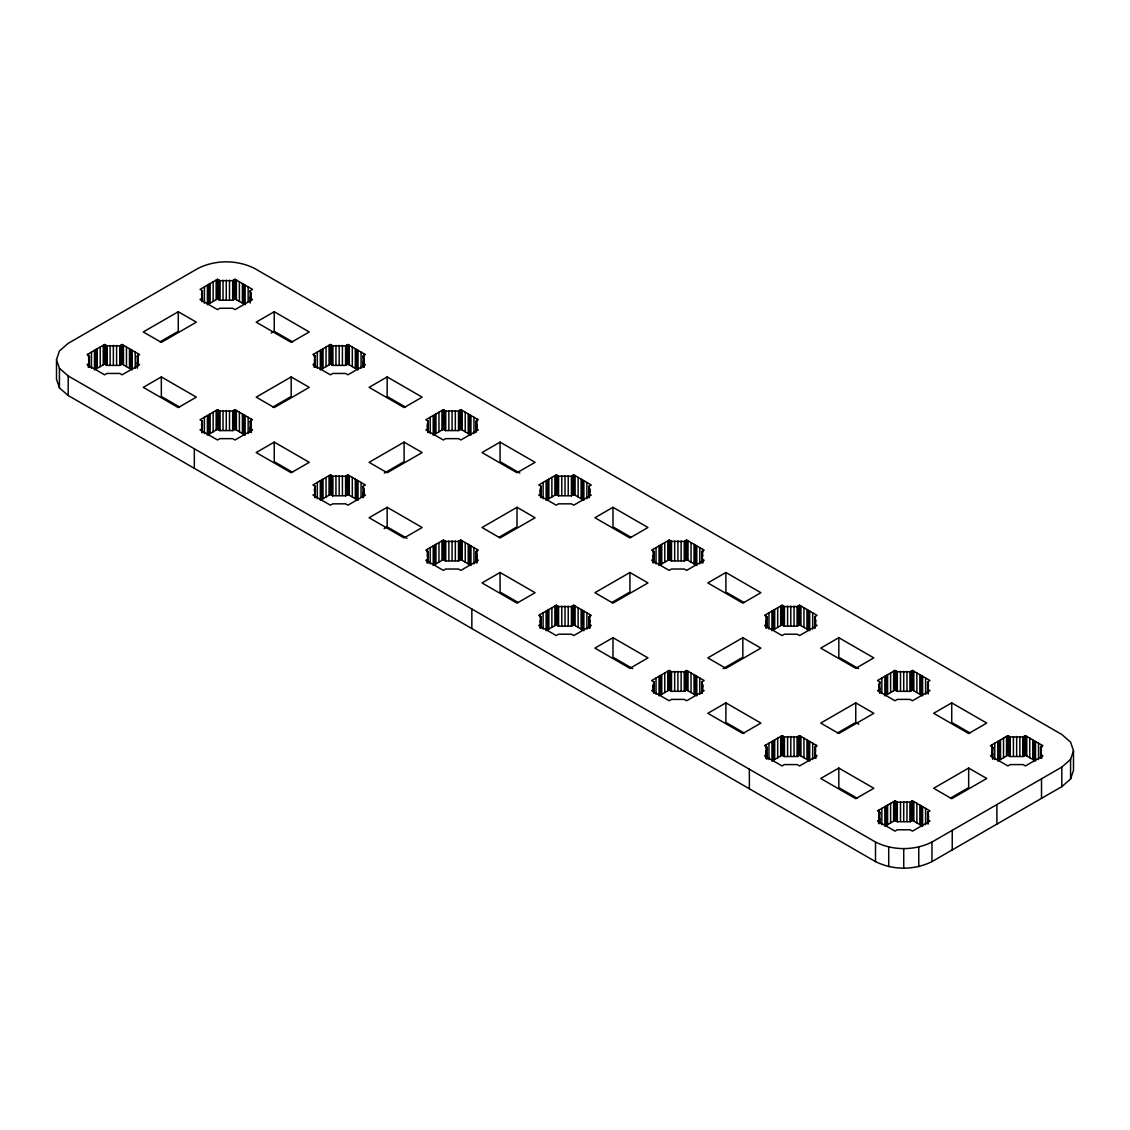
<?xml version="1.0" encoding="UTF-8"?>
<svg xmlns="http://www.w3.org/2000/svg" width="1130" height="1130" viewBox="0 0 1130 1130"><rect width="100%" height="100%" fill="white"/><g stroke="black" fill="none" stroke-linecap="round" stroke-linejoin="round"><path stroke-width="1.5" d="M89.44 355.95L88.606 359.651L89.44 363.352L87.109 364.707L104.61 374.807L106.94 373.451L119.766 373.451L122.111 374.807L139.612 364.707L137.267 363.352L138.1 359.651L137.267 355.95L139.612 354.594L122.111 344.495L119.766 345.851L106.94 345.851L104.61 344.495L87.109 354.594L89.44 355.95L89.44 367.363M202.355 290.763L201.521 294.464L202.355 298.165L200.01 299.521L217.511 309.62L219.856 308.264L232.681 308.264L235.012 309.62L252.513 299.521L250.182 298.165L251.015 294.464L250.182 290.763L252.513 289.407L235.012 279.308L232.681 280.664L219.856 280.664L217.511 279.308L200.01 289.407L202.355 290.763L202.355 301.428M202.355 421.137L201.521 424.838L202.355 428.538L200.01 429.894L217.511 439.994L219.856 438.652L232.681 438.652L235.012 439.994L252.513 429.894L250.182 428.538L251.015 424.838L250.182 421.137L252.513 419.795L235.012 409.682L232.681 411.038L219.856 411.038L217.511 409.682L200.01 419.795L202.355 421.137L202.355 432.55M314.423 362.914L315.27 355.95L312.925 354.594L330.426 344.495L332.771 345.851L345.582 345.851L347.927 344.495L365.428 354.594L363.083 355.95L363.083 367.363M315.27 486.324L314.423 490.025L315.27 493.725L312.925 495.081L330.426 505.181L332.771 503.839L345.582 503.839L347.927 505.181L365.428 495.081L363.083 493.725L363.931 490.025L363.083 486.324L365.428 484.982L347.927 474.868L345.582 476.224L332.771 476.224L330.426 474.868L312.925 484.982L315.27 486.324L315.27 497.737M363.083 355.95L363.931 359.651L363.083 363.352L365.428 364.707L347.927 374.807L345.582 373.451L332.771 373.451L330.426 374.807L312.925 364.707L315.27 363.352L314.423 359.651M427.338 428.101L428.185 421.137L425.841 419.795L443.341 409.682L445.686 411.038L458.498 411.038L460.842 409.682L478.343 419.795L475.998 421.137L475.998 432.55M428.185 551.525L427.338 555.226L428.185 558.912L425.841 560.268L443.341 570.382L445.686 569.026L458.498 569.026L460.842 570.382L478.343 560.268L475.998 558.912L476.832 555.226L475.998 551.525L478.343 550.169L460.842 540.069L458.498 541.411L445.686 541.411L443.341 540.069L425.841 550.169L428.185 551.525L428.185 562.924M475.998 421.137L476.832 424.838L475.998 428.538L478.343 429.894L460.842 439.994L458.498 438.652L445.686 438.652L443.341 439.994L425.841 429.894L428.185 428.538L427.338 424.838M540.253 493.287L541.086 486.324L538.742 484.982L556.243 474.868L558.587 476.224L571.413 476.224L573.758 474.868L591.258 484.982L588.914 486.324L588.914 497.737M540.253 623.661L541.086 616.712L538.742 615.356L556.243 605.256L558.587 606.598L571.413 606.598L573.758 605.256L591.258 615.356L588.914 616.712L588.914 628.125M588.914 486.324L589.747 490.025L588.914 493.725L591.258 495.081L573.758 505.181L571.413 503.839L558.587 503.839L556.243 505.181L538.742 495.081L541.086 493.725L540.253 490.025M588.914 616.712L589.747 620.412L588.914 624.113L591.258 625.455L573.758 635.568L571.413 634.213L558.587 634.213L556.243 635.568L538.742 625.455L541.086 624.113L540.253 620.412M653.168 558.474L654.002 551.525L651.657 550.169L669.158 540.069L671.503 541.411L684.314 541.411L686.659 540.069L704.159 550.169L701.815 551.525L701.815 562.924M653.168 688.862L654.002 681.899L651.657 680.543L669.158 670.443L671.503 671.799L684.314 671.799L686.659 670.443L704.159 680.543L701.815 681.899L701.815 693.312M701.815 681.899L702.662 685.599L701.815 689.3L704.159 690.642L686.659 700.755L684.314 699.399L671.503 699.399L669.158 700.755L651.657 690.642L654.002 689.3L653.168 685.599M766.069 623.661L766.917 616.712L764.572 615.356L782.073 605.256L784.418 606.598L797.229 606.598L799.574 605.256L817.075 615.356L814.73 616.712L814.73 628.125M766.069 754.049L766.917 747.085L764.572 745.729L782.073 735.63L784.418 736.986L797.229 736.986L799.574 735.63L817.075 745.729L814.73 747.085L814.73 757.75M814.73 616.712L815.577 620.412L814.73 624.113L817.075 625.455L799.574 635.568L797.229 634.213L784.418 634.213L782.073 635.568L764.572 625.455L766.917 624.113L766.069 620.412M879.818 681.899L878.985 685.599L879.818 689.3L877.487 690.642L894.988 700.755L897.319 699.399L910.144 699.399L912.489 700.755L929.99 690.642L927.645 689.3L928.479 685.599L927.645 681.899L929.99 680.543L912.489 670.443L910.144 671.799L897.319 671.799L894.988 670.443L877.487 680.543L879.818 681.899L879.818 693.312M879.818 812.272L878.985 815.973L879.818 819.674L877.487 821.03L894.988 831.129L897.319 829.773L910.144 829.773L912.489 831.129L929.99 821.03L927.645 819.674L928.479 815.973L927.645 812.272L929.99 810.916L912.489 800.817L910.144 802.173L897.319 802.173L894.988 800.817L877.487 810.916L879.818 812.272L879.818 823.685M991.9 755.673L992.733 747.085L990.389 745.729L1007.889 735.63L1010.234 736.986L1023.06 736.986L1025.39 735.63L1042.891 745.729L1040.561 747.085L1040.561 757.75M56.5 359.651L59.424 350.978L68.196 343.351L198.032 268.389C215.59 259.66 236.933 259.66 254.49 268.389L1061.805 734.486L1070.576 742.113L1073.5 750.786L1073.5 770.349L1070.576 779.022L1061.805 786.649L931.967 861.611C914.41 870.34 893.067 870.34 875.51 861.611L68.196 395.514L59.424 387.887L56.5 379.214L56.5 359.651L59.424 368.324L59.424 387.887M1070.576 779.022L1070.576 759.459L1073.5 750.786M59.424 368.324L68.196 375.951L875.51 842.048C893.067 850.777 914.41 850.777 931.967 842.048L1061.805 767.086L1070.576 759.459M178.272 311.739L143.27 331.952L161.336 342.376L196.338 322.163L178.272 311.739L178.272 331.302L160.022 341.839M132.224 350.342L132.224 369.906L122.111 364.058L119.766 365.414L106.94 365.414L104.61 364.058L94.482 369.906L94.482 350.342M245.139 285.156L245.139 304.704L235.012 298.871L232.681 300.227L219.856 300.227L217.511 298.871L207.397 304.704L207.397 285.156M161.336 376.926L143.27 387.364L178.272 407.563L196.338 397.139L161.336 376.926L161.336 396.489L179.599 407.04M274.251 311.739L256.185 322.163L291.187 342.376L309.253 331.952L274.251 311.739L274.251 331.302L292.515 341.839M271.242 333.039L274.251 331.302M291.187 376.926L256.185 397.139L274.251 407.563L309.253 387.364L291.187 376.926L291.187 396.489L272.923 407.04M245.139 415.529L245.139 435.092L235.012 429.245L232.681 430.601L219.856 430.601L217.511 429.245L207.397 435.092L207.397 415.529M358.041 350.342L358.041 369.906L347.927 364.058L345.582 365.414L332.771 365.414L330.426 364.058L320.313 369.906L320.313 350.342M274.251 442.113L256.185 452.551L291.187 472.75L309.253 462.325L274.251 442.113L274.251 461.676L292.515 472.227M387.166 376.926L369.1 387.364L404.102 407.563L422.168 397.139L387.166 376.926L387.166 396.489L405.43 407.04M404.102 442.113L369.1 462.325L387.166 472.75L422.168 452.551L404.102 442.113L404.102 461.676L384.313 473.103M358.041 480.716L358.041 500.279L347.927 494.432L345.582 495.788L332.771 495.788L330.426 494.432L320.313 500.279L320.313 480.716M470.956 415.529L470.956 435.092L460.842 429.245L458.498 430.601L445.686 430.601L443.341 429.245L433.214 435.092L433.214 415.529M387.166 507.299L369.1 517.738L404.102 537.951L422.168 527.512L387.166 507.299L387.166 526.863L406.955 538.29M500.082 442.113L482.016 452.551L517.017 472.75L535.083 462.325L500.082 442.113L500.082 461.676L519.857 473.103M384.158 528.6L387.166 526.863M517.017 507.299L482.016 527.512L500.082 537.951L535.083 517.738L517.017 507.299L517.017 526.863L498.754 537.414M470.956 545.903L470.956 565.466L460.842 559.618L458.498 560.974L445.686 560.974L443.341 559.618L433.214 565.466L433.214 545.903M583.871 480.716L583.871 500.279L573.758 494.432L571.413 495.788L558.587 495.788L556.243 494.432L546.129 500.279L546.129 480.716M500.082 572.5L482.016 582.925L517.017 603.138L535.083 592.699L500.082 572.5L500.082 592.049L518.345 602.601M612.983 507.299L594.917 517.738L629.918 537.951L647.984 527.512L612.983 507.299L612.983 526.863L631.246 537.414M629.918 572.5L594.917 592.699L612.983 603.138L647.984 582.925L629.918 572.5L629.918 592.049L611.655 602.601M583.871 611.09L583.871 630.653L573.758 624.819L571.413 626.161L558.587 626.161L556.243 624.819L546.129 630.653L546.129 611.09M696.786 545.903L696.786 565.466L686.659 559.618L684.314 560.974L671.503 560.974L669.158 559.618L659.044 565.466L659.044 545.903M612.983 637.687L594.917 648.111L629.918 668.324L647.984 657.886L612.983 637.687L612.983 657.25L632.772 668.663M725.898 572.5L707.832 582.925L742.834 603.138L760.9 592.699L725.898 572.5L725.898 592.049L744.162 602.601M742.834 637.687L707.832 657.886L725.898 668.324L760.9 648.111L742.834 637.687L742.834 657.25L723.045 668.663M696.786 676.277L696.786 695.84L686.659 690.006L684.314 691.348L671.503 691.348L669.158 690.006L659.044 695.84L659.044 676.277M809.687 611.09L809.687 630.653L799.574 624.819L797.229 626.161L784.418 626.161L782.073 624.819L771.96 630.653L771.96 611.09M725.898 702.874L707.832 713.298L742.834 733.511L760.9 723.087L725.898 702.874L725.898 722.437L744.162 732.975M838.813 637.687L820.747 648.111L855.749 668.324L873.815 657.886L838.813 637.687L838.813 657.25L858.588 668.663M855.749 702.874L820.747 723.087L838.813 733.511L873.815 713.298L855.749 702.874L855.749 722.437L837.485 732.975M809.687 741.464L809.687 761.027L799.574 755.193L797.229 756.549L784.418 756.549L782.073 755.193L771.96 761.027L771.96 741.464M922.603 676.277L922.603 695.84L912.489 690.006L910.144 691.348L897.319 691.348L894.988 690.006L884.861 695.84L884.861 676.277M838.813 768.061L820.747 778.485L855.749 798.698L873.815 788.274L838.813 768.061L838.813 787.624L857.077 798.161M951.728 702.874L933.663 713.298L968.664 733.511L986.73 723.087L951.728 702.874L951.728 722.437L969.978 732.975M968.664 768.061L933.663 788.274L951.728 798.698L986.73 778.485L968.664 768.061L968.664 787.624L950.401 798.161M922.603 806.665L922.603 826.228L912.489 820.38L910.144 821.736L897.319 821.736L894.988 820.38L884.861 826.228L884.861 806.665M1035.518 741.464L1035.518 761.027L1025.39 755.193L1023.06 756.549L1010.234 756.549L1007.889 755.193L997.776 761.027L997.776 741.464M855.749 722.437L858.758 724.175M1040.561 747.085L1041.394 750.786L1040.561 754.487L1042.891 755.843L1025.39 765.942L1023.06 764.586L1010.234 764.586L1007.889 765.942L990.389 755.843L992.733 754.487L991.9 750.786M814.73 747.085L815.577 750.786L814.73 754.487L817.075 755.843L799.574 765.942L797.229 764.586L784.418 764.586L782.073 765.942L764.572 755.843L766.917 754.487L766.069 750.786M701.815 551.525L702.662 555.226L701.815 558.912L704.159 560.268L686.659 570.382L684.314 569.026L671.503 569.026L669.158 570.382L651.657 560.268L654.002 558.912L653.168 555.226M1061.805 767.086L1061.805 786.649M1041.733 755.165L1041.733 758.428M1041.535 744.938L1041.535 748.201M1041.521 778.796L1041.521 798.359M1041.182 748.922L1041.182 757.538M1040.928 746.874L1040.928 758.287M1038.527 743.201L1038.527 759.515M1034.148 740.687L1034.148 760.25M1032.778 739.896L1032.778 759.459M1029.769 738.158L1029.769 757.722M1026.76 736.421L1026.76 755.984M1025.39 735.63L1025.39 755.193M1025.023 735.842L1025.023 755.405M1024.218 736.308L1024.218 755.871M1023.413 736.774L1023.413 756.337M1023.06 736.986L1023.06 756.549M1019.867 736.619L1019.867 756.182M1016.647 736.492L1016.647 756.055M1013.412 736.619L1013.412 756.182M1010.234 736.986L1010.234 756.549M1009.867 736.774L1009.867 756.337M1009.062 736.308L1009.062 755.871M1008.257 735.842L1008.257 755.405M1007.889 735.63L1007.889 755.193M1006.533 736.421L1006.533 755.984M1003.525 738.158L1003.525 757.722M1000.516 739.896L1000.516 759.459M999.146 740.687L999.146 760.25M996.886 804.56L996.886 824.123M994.767 743.201L994.767 759.515M992.733 747.085L992.733 759.374M992.366 754.699L992.366 757.962M992.112 748.922L992.112 755.913M991.759 744.938L991.759 748.201M952.251 830.338L952.251 849.901M931.967 842.048L931.967 861.611M928.479 815.973L928.479 819.236M928.267 683.735L928.267 693.975M928.267 814.109L928.267 823.897M928.013 681.687L928.013 693.1M928.013 812.06L928.013 823.473M927.645 681.899L927.645 693.312M927.645 812.272L927.645 823.685M925.611 678.014L925.611 694.314M925.611 808.402L925.611 824.702M921.233 675.486L921.233 695.049M921.233 805.874L921.233 825.437M919.862 674.709L919.862 694.258M919.862 805.083L919.862 824.646M918.761 847.105L918.761 866.668M916.854 672.971L916.854 692.535M916.854 803.345L916.854 822.908M913.845 671.234L913.845 690.797M913.845 801.608L913.845 821.171M912.489 670.443L912.489 690.006M912.489 800.817L912.489 820.38M912.122 670.655L912.122 690.218M912.122 801.029L912.122 820.592M911.317 671.121L911.317 690.684M911.317 801.495L911.317 821.058M910.512 671.587L910.512 691.136M910.512 801.961L910.512 821.524M910.144 671.799L910.144 691.348M910.144 802.173L910.144 821.736M906.966 671.432L906.966 690.995M906.966 801.806L906.966 821.369M903.732 671.305L903.732 690.868M903.732 801.678L903.732 821.242M903.732 848.799L903.732 868.363M900.511 671.432L900.511 690.995M900.511 801.806L900.511 821.369M897.319 671.799L897.319 691.348M897.319 802.173L897.319 821.736M896.966 671.587L896.966 691.136M896.966 801.961L896.966 821.524M896.161 671.121L896.161 690.684M896.161 801.495L896.161 821.058M895.356 670.655L895.356 690.218M895.356 801.029L895.356 820.592M894.988 670.443L894.988 690.006M894.988 800.817L894.988 820.38M893.618 671.234L893.618 690.797M893.618 801.608L893.618 821.171M890.61 672.971L890.61 692.535M890.61 803.345L890.61 822.908M888.717 847.105L888.717 866.668M887.601 674.709L887.601 694.258M887.601 805.083L887.601 824.646M886.231 675.486L886.231 695.049M886.231 805.874L886.231 825.437M881.852 678.014L881.852 692.69M881.852 808.402L881.852 824.702M879.465 689.512L879.465 692.775M879.465 819.886L879.465 823.149M879.197 683.735L878.985 690.486M879.197 814.109L878.985 819.236M878.843 810.139L878.843 813.388M878.66 820.352L878.66 823.615M875.51 842.048L875.51 861.611M815.902 755.165L815.902 758.428M815.705 744.938L815.705 748.201M815.577 620.412L815.577 623.661M815.366 618.548L815.366 623.435M815.366 748.922L815.366 753.809M815.097 616.5L815.097 627.913M815.097 746.874L815.097 758.287M812.696 612.827L812.696 629.128M812.696 743.201L812.696 759.515M808.317 610.299L808.317 629.862M808.317 740.687L808.317 760.25M806.961 609.508L806.961 629.071M806.961 739.896L806.961 759.459M803.953 607.77L803.953 627.334M803.953 738.158L803.953 757.722M800.944 606.047L800.944 625.596M800.944 736.421L800.944 755.984M799.574 605.256L799.574 624.819M799.574 735.63L799.574 755.193M799.207 605.468L799.207 625.031M799.207 735.842L799.207 755.405M798.402 605.934L798.402 625.483M798.402 736.308L798.402 755.871M797.596 606.386L797.596 625.949M797.596 736.774L797.596 756.337M797.229 606.598L797.229 626.161M797.229 736.986L797.229 756.549M794.051 606.245L794.051 625.808M794.051 736.619L794.051 756.182M790.816 606.118L790.816 625.681M790.816 736.492L790.816 756.055M787.596 606.245L787.596 625.808M787.596 736.619L787.596 756.182M784.418 606.598L784.418 626.161M784.418 736.986L784.418 756.549M784.051 606.386L784.051 625.949M784.051 736.774L784.051 756.337M783.245 605.934L783.245 625.483M783.245 736.308L783.245 755.871M782.44 605.468L782.44 625.031M782.44 735.842L782.44 755.405M782.073 605.256L782.073 624.819M782.073 735.63L782.073 755.193M780.703 606.047L780.703 625.596M780.703 736.421L780.703 755.984M777.694 607.77L777.694 627.334M777.694 738.158L777.694 757.722M774.686 609.508L774.686 629.071M774.686 739.896L774.686 759.459M773.316 610.299L773.316 629.862M773.316 740.687L773.316 760.25M768.951 612.827L768.951 629.128M768.951 743.201L768.951 759.515M766.917 616.712L766.917 628.125M766.917 747.085L766.917 759.374M766.55 624.325L766.55 627.574M766.55 754.699L766.55 757.962M766.281 618.548L766.281 625.059M766.281 748.922L766.281 753.809M765.942 614.565L765.942 617.827M765.745 624.777L765.745 628.04M765.942 744.938L765.942 748.201M765.745 755.165L765.745 758.428M749.36 769.219L749.36 788.782M702.987 559.59L702.987 562.853M702.789 549.378L702.789 552.641M702.662 685.599L702.662 688.862M702.45 553.361L702.45 558.248M702.45 683.735L702.45 688.622M702.182 551.313L702.182 562.726M702.182 681.687L702.182 693.1M699.795 547.64L699.795 563.941M699.795 678.014L699.795 694.314M695.416 545.112L695.416 564.675M695.416 675.486L695.416 695.049M694.046 544.321L694.046 563.884M694.046 674.709L694.046 694.258M691.037 542.584L691.037 562.147M691.037 672.971L691.037 692.535M688.029 540.846L688.029 560.409M688.029 671.234L688.029 690.797M686.659 540.069L686.659 559.618M686.659 670.443L686.659 690.006M686.291 540.267L686.291 559.83M686.291 670.655L686.291 690.218M685.486 540.733L685.486 560.296M685.486 671.121L685.486 690.684M684.681 541.199L684.681 560.763M684.681 671.587L684.681 691.136M684.314 541.411L684.314 560.974M684.314 671.799L684.314 691.348M681.136 541.058L681.136 560.607M681.136 671.432L681.136 690.995M677.915 540.931L677.915 560.494M677.915 671.305L677.915 690.868M674.681 541.058L674.681 560.607M674.681 671.432L674.681 690.995M671.503 541.411L671.503 560.974M671.503 671.799L671.503 691.348M671.135 541.199L671.135 560.763M671.135 671.587L671.135 691.136M670.33 540.733L670.33 560.296M670.33 671.121L670.33 690.684M669.525 540.267L669.525 559.83M669.525 670.655L669.525 690.218M669.158 540.069L669.158 559.618M669.158 670.443L669.158 690.006M667.788 540.846L667.788 560.409M667.788 671.234L667.788 690.797M664.779 542.584L664.779 562.147M664.779 672.971L664.779 692.535M661.77 544.321L661.77 563.884M661.77 674.709L661.77 694.258M660.414 545.112L660.414 564.675M660.414 675.486L660.414 695.049M656.036 547.64L656.036 563.941M656.036 678.014L656.036 694.314M654.002 551.525L654.002 562.924M654.002 681.899L654.002 693.312M653.634 559.124L653.634 562.387M653.634 689.512L653.634 692.775M653.366 553.361L653.366 558.248M653.366 683.735L653.366 688.622M653.027 549.378L653.027 552.641M652.829 559.59L652.829 562.853M589.888 614.565L589.888 617.827M590.086 624.777L590.086 628.04M589.747 490.025L589.747 493.287M589.747 620.412L589.747 623.661M589.535 488.174L589.535 493.061M589.535 618.548L589.535 623.435M589.281 486.126L589.281 497.525M589.281 616.5L589.281 627.913M586.88 482.454L586.88 498.754M586.88 612.827L586.88 629.128M582.501 479.925L582.501 499.488M582.501 610.299L582.501 629.862M581.131 479.134L581.131 498.697M581.131 609.508L581.131 629.071M578.122 477.397L578.122 496.96M578.122 607.77L578.122 627.334M575.114 475.659L575.114 495.223M575.114 606.047L575.114 625.596M573.758 474.868L573.758 494.432M573.758 605.256L573.758 624.819M573.39 475.08L573.39 494.643M573.39 605.468L573.39 625.031M572.585 475.546L572.585 495.11M572.585 605.934L572.585 625.483M571.78 476.013L571.78 495.576M571.78 606.386L571.78 625.949M571.413 476.224L571.413 495.788M571.413 606.598L571.413 626.161M568.221 475.857L568.221 495.42M568.221 606.245L568.221 625.808M565 475.744L565 495.307M565 606.118L565 625.681M561.78 475.857L561.78 495.42M561.78 606.245L561.78 625.808M558.587 476.224L558.587 495.788M558.587 606.598L558.587 626.161M558.22 476.013L558.22 495.576M558.22 606.386L558.22 625.949M557.415 475.546L557.415 495.11M557.415 605.934L557.415 625.483M556.61 475.08L556.61 494.643M556.61 605.468L556.61 625.031M556.243 474.868L556.243 494.432M556.243 605.256L556.243 624.819M554.886 475.659L554.886 495.223M554.886 606.047L554.886 625.596M551.878 477.397L551.878 496.96M551.878 607.77L551.878 627.334M548.869 479.134L548.869 498.697M548.869 609.508L548.869 629.071M547.499 479.925L547.499 499.488M547.499 610.299L547.499 629.862M543.12 482.454L543.12 498.754M543.12 612.827L543.12 629.128M541.086 486.324L541.086 497.737M541.086 616.712L541.086 628.125M540.719 486.126L540.719 497.525M540.719 616.5L540.719 627.913M540.465 488.174L540.465 493.061M540.465 618.548L540.465 623.435M540.112 614.565L540.112 617.827M539.914 624.777L539.914 628.04M477.171 559.59L477.171 562.853M476.973 419.004L476.973 422.267M476.973 549.378L476.973 552.641M476.832 424.838L476.832 428.101M476.832 555.226L476.832 558.474M476.634 422.973L476.634 427.875M476.634 553.361L476.634 558.248M476.366 559.124L476.366 562.387M475.998 551.525L475.998 562.924M473.964 417.267L473.964 433.567M473.964 547.64L473.964 563.941M471.846 608.999L471.846 628.562M469.586 414.738L469.586 434.301M469.586 545.112L469.586 564.675M468.23 413.947L468.23 433.51M468.23 544.321L468.23 563.884M465.221 412.21L465.221 431.773M465.221 542.584L465.221 562.147M462.212 410.473L462.212 430.036M462.212 540.846L462.212 560.409M460.842 409.682L460.842 429.245M460.842 540.069L460.842 559.618M460.475 409.893L460.475 429.457M460.475 540.267L460.475 559.83M459.67 410.36L459.67 429.923M459.67 540.733L459.67 560.296M458.865 410.826L458.865 430.389M458.865 541.199L458.865 560.763M458.498 411.038L458.498 430.601M458.498 541.411L458.498 560.974M455.319 410.67L455.319 430.233M455.319 541.058L455.319 560.607M452.085 410.557L452.085 430.12M452.085 540.931L452.085 560.494M448.864 410.67L448.864 430.233M448.864 541.058L448.864 560.607M445.686 411.038L445.686 430.601M445.686 541.411L445.686 560.974M445.319 410.826L445.319 430.389M445.319 541.199L445.319 560.763M444.514 410.36L444.514 429.923M444.514 540.733L444.514 560.296M443.709 409.893L443.709 429.457M443.709 540.267L443.709 559.83M443.341 409.682L443.341 429.245M443.341 540.069L443.341 559.618M441.971 410.473L441.971 430.036M441.971 540.846L441.971 560.409M438.963 412.21L438.963 431.773M438.963 542.584L438.963 562.147M435.954 413.947L435.954 433.51M435.954 544.321L435.954 563.884M434.584 414.738L434.584 434.301M434.584 545.112L434.584 564.675M430.205 417.267L430.205 433.567M430.205 547.64L430.205 563.941M428.185 421.137L428.185 432.55M427.818 420.925L427.818 432.338M427.818 551.313L427.818 562.726M427.55 422.973L427.55 427.875M427.55 553.361L427.55 558.248M427.211 549.378L427.211 552.641M427.013 559.59L427.013 562.853M364.256 364.03L364.256 367.292M364.058 353.817L364.058 357.066M363.931 359.651L363.931 362.914M363.931 490.025L363.931 493.287M363.719 357.786L363.719 362.688M363.719 488.174L363.719 493.061M363.45 363.563L363.45 366.826M363.45 493.937L363.45 497.2M363.083 486.324L363.083 497.737M361.049 352.08L361.049 368.38M361.049 482.454L361.049 497.129M356.685 349.551L356.685 369.115M356.685 479.925L356.685 499.488M355.314 348.76L355.314 368.324M355.314 479.134L355.314 498.697M352.306 347.023L352.306 366.586M352.306 477.397L352.306 496.96M349.297 345.286L349.297 364.849M349.297 475.659L349.297 495.223M347.927 344.495L347.927 364.058M347.927 474.868L347.927 494.432M347.56 344.707L347.56 364.27M347.56 475.08L347.56 494.643M346.755 345.173L346.755 364.736M346.755 475.546L346.755 495.11M345.95 345.639L345.95 365.202M345.95 476.013L345.95 495.576M345.582 345.851L345.582 365.414M345.582 476.224L345.582 495.788M342.404 345.483L342.404 365.047M342.404 475.857L342.404 495.42M339.184 345.37L339.184 364.919M339.184 475.744L339.184 495.307M335.949 345.483L335.949 365.047M335.949 475.857L335.949 495.42M332.771 345.851L332.771 365.414M332.771 476.224L332.771 495.788M332.404 345.639L332.404 365.202M332.404 476.013L332.404 495.576M331.599 345.173L331.599 364.736M331.599 475.546L331.599 495.11M330.793 344.707L330.793 364.27M330.793 475.08L330.793 494.643M330.426 344.495L330.426 364.058M330.426 474.868L330.426 494.432M329.056 345.286L329.056 364.849M329.056 475.659L329.056 495.223M326.047 347.023L326.047 366.586M326.047 477.397L326.047 496.96M323.039 348.76L323.039 368.324M323.039 479.134L323.039 498.697M321.683 349.551L321.683 369.115M321.683 479.925L321.683 499.488M317.304 352.08L317.304 368.38M317.304 482.454L317.304 498.754M315.27 355.95L315.27 367.363M314.903 355.738L314.903 367.151M314.903 486.126L314.903 497.525M314.634 357.786L314.634 362.688M314.634 488.174L314.634 491.423M314.295 353.817L314.295 357.066M314.098 364.03L314.098 367.292M251.34 429.216L251.34 432.479M251.157 419.004L251.157 422.267M251.015 294.464L251.015 299.351M251.015 424.838L251.015 428.101M250.804 292.599L250.804 299.591M250.804 422.973L250.804 429.499M250.535 298.377L250.535 301.639M250.535 428.75L250.535 432.013M250.182 290.763L250.182 303.052M250.182 421.137L250.182 432.55M248.148 286.879L248.148 301.555M248.148 417.267L248.148 433.567M243.769 284.365L243.769 303.928M243.769 414.738L243.769 434.301M242.399 283.574L242.399 303.137M242.399 413.947L242.399 433.51M239.391 281.836L239.391 301.399M239.391 412.21L239.391 431.773M236.382 280.099L236.382 299.662M236.382 410.473L236.382 430.036M235.012 279.308L235.012 298.871M235.012 409.682L235.012 429.245M234.645 279.52L234.645 299.083M234.645 409.893L234.645 429.457M233.839 279.986L233.839 299.549M233.839 410.36L233.839 429.923M233.034 280.452L233.034 300.015M233.034 410.826L233.034 430.389M232.681 280.664L232.681 300.227M232.681 411.038L232.681 430.601M229.489 280.297L229.489 299.86M229.489 410.67L229.489 430.233M226.268 280.169L226.268 299.733M226.268 410.557L226.268 430.12M223.034 280.297L223.034 299.86M223.034 410.67L223.034 430.233M219.856 280.664L219.856 300.227M219.856 411.038L219.856 430.601M219.488 280.452L219.488 300.015M219.488 410.826L219.488 430.389M218.683 279.986L218.683 299.549M218.683 410.36L218.683 429.923M217.878 279.52L217.878 299.083M217.878 409.893L217.878 429.457M217.511 279.308L217.511 298.871M217.511 409.682L217.511 429.245M216.155 280.099L216.155 299.662M216.155 410.473L216.155 430.036M213.146 281.836L213.146 301.399M213.146 412.21L213.146 431.773M210.138 283.574L210.138 303.137M210.138 413.947L210.138 433.51M208.768 284.365L208.768 303.928M208.768 414.738L208.768 434.301M204.389 286.879L204.389 303.193M204.389 417.267L204.389 433.567M201.988 290.551L201.988 301.639M201.988 420.925L201.988 432.338M201.733 292.599L201.733 301.216M201.733 422.973L201.733 432.762M194.332 448.78L194.332 468.343M138.241 353.817L138.241 357.066M137.888 357.786L138.1 362.914M137.634 363.563L137.634 366.826M137.267 355.95L137.267 368.239M135.233 352.08L135.233 368.38M130.854 349.551L130.854 369.115M129.484 348.76L129.484 368.324M126.475 347.023L126.475 366.586M123.467 345.286L123.467 364.849M122.111 344.495L122.111 364.058M121.743 344.707L121.743 364.27M120.938 345.173L120.938 364.736M120.133 345.639L120.133 365.202M119.766 345.851L119.766 365.414M116.588 345.483L116.588 365.047M113.353 345.37L113.353 364.919M110.133 345.483L110.133 365.047M106.94 345.851L106.94 365.414M106.587 345.639L106.587 365.202M105.782 345.173L105.782 364.736M104.977 344.707L104.977 364.27M104.61 344.495L104.61 364.058M103.24 345.286L103.24 364.849M100.231 347.023L100.231 366.586M97.222 348.76L97.222 368.324M95.852 349.551L95.852 369.115M91.474 352.08L91.474 368.38M89.072 355.738L89.072 367.151M88.818 357.786L88.818 366.402M88.465 353.817L88.465 357.066M88.267 364.03L88.267 367.292M68.196 375.951L68.196 395.514"/></g></svg>
